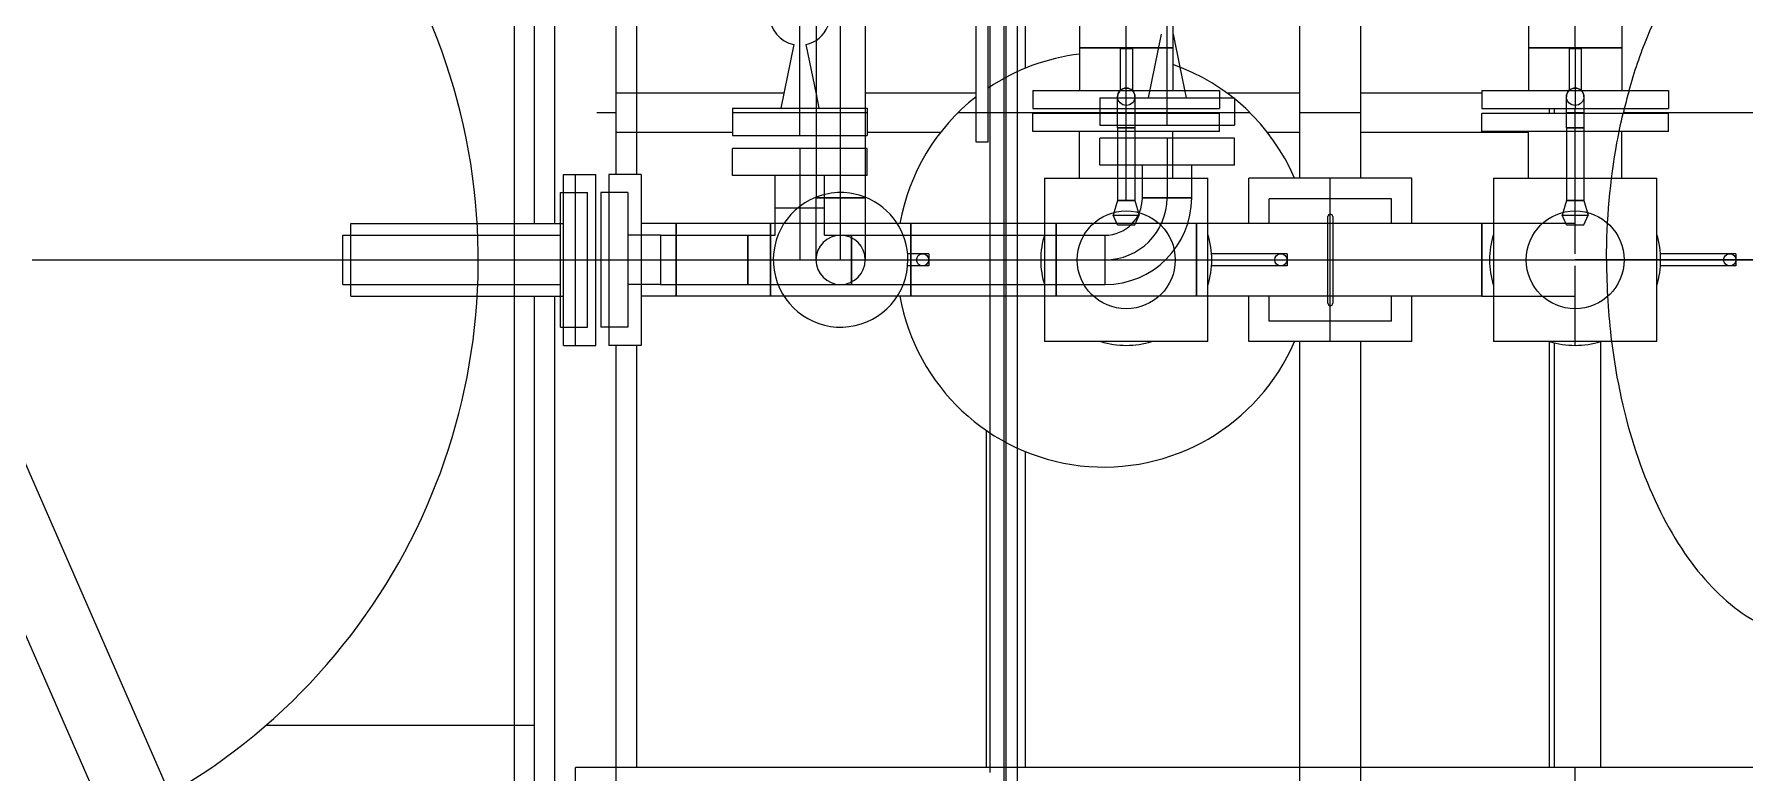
# Model space of a CAD drawing. Header units: inches. Extents: x -1128 to 651, y 96 to 845.
# Drawn here: x -1030.355 to -1028.464, y 724.13 to 724.947 of the extents above; entities that cross this region are included whole.
import ezdxf

# ---------------------------------------------------------------- set-up
doc = ezdxf.new("R2010")
doc.units = ezdxf.units.IN
doc.header["$MEASUREMENT"] = 0
doc.layers.add('EQUIPMENT LAYOUT-EMBED 1_DWG$0$Default', color=7, linetype='Continuous')
doc.layers.add('EQUIPMENT LAYOUT-EMBED 1_DWG$0$DwgTemplate', color=7, linetype='Continuous')
doc.layers.add('Layout', color=6, linetype='Continuous', lineweight=18)

# ---------------------------------------------------------------- blocks, each defined once
blk = doc.blocks.new('A$C55974CAD')
at = {"layer": 'EQUIPMENT LAYOUT-EMBED 1_DWG$0$Default', "color": 7, "lineweight": 0}
for p, q in [((51.1555, 6.65), (51.2, 6.65)), ((51.1555, 6.65), (51.1555, 6.4953)), ((51.1698, 6.66), (51.2, 6.66)), ((51.1698, 6.66), (51.1698, 6.3933)), ((51.2, 6.66), (51.2302, 6.66)), ((51.2, 6.65), (51.2444, 6.65)), ((51.2302, 6.66), (51.2302, 6.3933)), ((51.2444, 6.65), (51.2444, 6.4953)), ((51.1555, 6.4953), (51.1555, 6.3897)), ((51.2444, 6.4953), (51.2444, 6.3897)), ((51.1174, 6.3933), (51.2, 6.3933)), ((51.1174, 6.3933), (51.1174, 6.36)), ((51.2, 6.3933), (51.2825, 6.3933)), ((51.2825, 6.3933), (51.2825, 6.36)), ((51.0952, 6.3897), (51.2, 6.3897)), ((51.0952, 6.3897), (51.0952, 6.35)), ((51.2, 6.3897), (51.3048, 6.3897)), ((51.3048, 6.3897), (51.3048, 6.35)), ((51.1174, 6.36), (51.2, 6.36)), ((51.2, 6.36), (51.2825, 6.36)), ((51.0952, 6.35), (51.2, 6.35)), ((51.2, 6.35), (51.3048, 6.35))]:
    blk.add_line(p, q, dxfattribs=at)
at = {"layer": 'EQUIPMENT LAYOUT-EMBED 1_DWG$0$DwgTemplate', "color": 7, "lineweight": 0}
for p, q in [((50.9905, 7.1584), (50.3803, 6.8916)), ((50.414, 6.8145), (51.0243, 7.0813)), ((51.1555, 6.65), (51.2, 6.65)), ((51.1555, 6.65), (51.1555, 6.4953)), ((51.1698, 6.66), (51.2, 6.66)), ((51.1698, 6.66), (51.1698, 6.3933)), ((51.2, 6.66), (51.2302, 6.66)), ((51.2, 6.65), (51.2444, 6.65)), ((51.2302, 6.66), (51.2302, 6.3933)), ((51.2444, 6.65), (51.2444, 6.4953)), ((51.1174, 6.3933), (51.1555, 6.3933)), ((51.1174, 6.3933), (51.1174, 6.3897)), ((51.1555, 6.3933), (51.2, 6.3933)), ((51.2, 6.3933), (51.2444, 6.3933)), ((51.2444, 6.3933), (51.2825, 6.3933)), ((51.2825, 6.3933), (51.2825, 6.3897)), ((51.1174, 6.3897), (51.1174, 6.36)), ((51.2825, 6.3897), (51.2825, 6.36)), ((51.1174, 6.36), (51.2, 6.36)), ((51.2, 6.36), (51.2825, 6.36)), ((51.2, 6.334), (51.0952, 6.334)), ((51.0952, 6.2943), (51.0952, 6.334)), ((51.2, 6.344), (51.1174, 6.344)), ((51.1174, 6.3106), (51.1174, 6.344)), ((51.2825, 6.344), (51.2, 6.344)), ((51.3048, 6.334), (51.2, 6.334)), ((51.2825, 6.3106), (51.2825, 6.344)), ((51.3048, 6.2943), (51.3048, 6.334)), ((51.2, 6.3106), (51.1174, 6.3106)), ((51.1698, 6.2708), (51.1698, 6.3106)), ((51.2825, 6.3106), (51.2, 6.3106)), ((51.2302, 6.2708), (51.2302, 6.3106)), ((51.2, 6.2943), (51.0952, 6.2943)), ((51.1555, 6.2514), (51.1555, 6.2943)), ((51.3048, 6.2943), (51.2, 6.2943)), ((51.2444, 6.2514), (51.2444, 6.2943)), ((51.2, 6.2708), (51.1698, 6.2708)), ((51.2, 6.2708), (51.1698, 6.2708)), ((51.1698, 6.2708), (51.1698, 6.1635)), ((51.2302, 6.2708), (51.2, 6.2708)), ((51.2302, 6.2708), (51.2, 6.2708)), ((51.2302, 6.2708), (51.2302, 6.1635)), ((51.2, 6.2514), (51.1555, 6.2514)), ((51.1555, 6.2514), (51.2444, 6.2514)), ((51.1555, 6.1358), (51.1555, 6.2514)), ((51.2444, 6.2514), (51.2, 6.2514)), ((51.2444, 6.1358), (51.2444, 6.2514)), ((51.2, 6.1635), (51.1698, 6.1635)), ((51.1698, 6.1635), (51.2302, 6.1635)), ((51.1698, 6.1635), (51.1698, 6.1358)), ((51.2302, 6.1635), (51.2, 6.1635)), ((51.2302, 6.1635), (51.2302, 6.1358)), ((51.3033, 6.1), (51.3033, 6.1825)), ((51.3033, 6.1825), (51.3366, 6.1825)), ((51.3366, 6.1), (51.3366, 6.1825)), ((51.3526, 6.1825), (51.3526, 6.1)), ((51.386, 6.1825), (51.3526, 6.1825)), ((51.386, 6.1825), (51.386, 6.1)), ((51.2, 6.1358), (51.1555, 6.1358)), ((51.1555, 6.1195), (51.1555, 6.1358)), ((51.1555, 6.1358), (51.2444, 6.1358)), ((51.1698, 6.1358), (51.1698, 6.1358)), ((51.1698, 6.1358), (51.1698, 6.0365)), ((51.2444, 6.1358), (51.2, 6.1358)), ((51.2302, 6.1358), (51.2302, 6.1358)), ((51.2302, 6.1358), (51.2302, 6.1301)), ((51.2302, 6.1301), (51.2444, 6.1301)), ((51.2444, 6.1195), (51.2444, 6.1358)), ((51.2444, 6.1301), (51.2635, 6.1301)), ((51.2635, 6.1027), (51.2635, 6.1301)), ((51.2635, 6.1301), (51.3033, 6.1301)), ((51.2635, 6.1027), (51.2635, 6.1301)), ((51.464, 6.1074), (51.386, 6.1233)), ((51.1555, 5.9804), (51.1555, 6.1195)), ((51.2635, 6.1), (51.2, 6.1)), ((51.2444, 5.9804), (51.2444, 6.1195)), ((51.2635, 6.1), (51.2635, 6.1027)), ((51.2635, 6.1), (51.2635, 6.1027)), ((51.2657, 6.1), (51.2635, 6.1)), ((51.2635, 6.0698), (51.2635, 6.1)), ((51.2635, 6.1), (51.2635, 6.1)), ((51.2635, 6.0698), (51.2635, 6.1)), ((51.3366, 6.1), (51.2657, 6.1)), ((51.3033, 6.0801), (51.3033, 6.1)), ((51.3366, 6.0801), (51.3366, 6.1)), ((51.3526, 6.1), (51.6025, 6.1)), ((51.3526, 6.1), (51.3526, 6.0801)), ((51.386, 6.1), (51.386, 6.0801)), ((51.2, 6.0801), (51.2762, 6.0801)), ((51.2762, 6.0198), (51.2762, 6.0801)), ((52.0111, 6.0801), (51.2762, 6.0801)), ((51.2762, 6.0801), (51.2762, 6.0198)), ((51.3033, 6.0198), (51.3033, 6.0801)), ((51.3366, 6.0198), (51.3366, 6.0801)), ((51.3526, 6.0801), (51.3526, 6.0198)), ((51.386, 6.0801), (51.386, 6.0198)), ((51.4031, 6.0801), (51.386, 6.0766)), ((51.464, 6.0926), (51.4031, 6.0801)), ((51.2302, 6.0698), (51.2302, 6.0365)), ((51.2302, 6.0698), (51.2635, 6.0698)), ((51.2635, 6.0698), (51.3033, 6.0698)), ((51.1698, 6.0365), (51.2302, 6.0365)), ((51.2, 6.0365), (51.1698, 6.0365)), ((51.1698, 6.0365), (51.1698, 5.7262)), ((51.2, 6.05), (51.2762, 6.05)), ((51.2302, 6.0365), (51.2, 6.0365)), ((51.2302, 6.0365), (51.2302, 5.7262)), ((51.2762, 6.05), (52.0111, 6.05)), ((51.2762, 6.05), (51.2762, 6.05)), ((51.2762, 6.05), (51.2762, 6.05)), ((51.2762, 6.0198), (51.2, 6.0198)), ((52.0111, 6.0198), (51.2762, 6.0198)), ((51.3033, 6.0174), (51.3033, 6.0198)), ((51.3033, 6.0174), (51.3366, 6.0174)), ((51.3366, 6.0174), (51.3366, 6.0198)), ((51.3526, 6.0198), (51.3526, 6.0174)), ((51.386, 6.0174), (51.3526, 6.0174)), ((51.386, 6.0198), (51.386, 6.0174)), ((51.1555, 5.9641), (51.1555, 5.9804)), ((51.2444, 5.9641), (51.2444, 5.9804)), ((51.1925, 5.9641), (51.1555, 5.9641)), ((51.1555, 5.9641), (51.1925, 5.9641)), ((51.1555, 5.8), (51.1555, 5.9641)), ((51.1925, 5.942), (51.1925, 5.9678)), ((51.2, 5.9641), (51.1925, 5.9641)), ((51.1925, 5.9641), (51.2075, 5.9641)), ((51.2075, 5.9641), (51.2, 5.9641)), ((51.2075, 5.942), (51.2075, 5.9678)), ((51.2444, 5.9641), (51.2075, 5.9641)), ((51.2075, 5.9641), (51.2444, 5.9641)), ((51.2444, 5.8), (51.2444, 5.9641)), ((51.2, 5.942), (51.1925, 5.942)), ((51.2075, 5.942), (51.2, 5.942)), ((51.2, 5.894), (51.2, 5.8047)), ((51.3445, 5.8691), (51.3445, 5.8841)), ((51.3445, 5.8841), (51.7942, 5.8841)), ((51.3445, 5.8691), (51.7942, 5.8691)), ((50.5775, 5.85), (50.5025, 5.85)), ((50.5715, 5.8667), (50.5775, 5.8667)), ((50.5775, 5.8667), (50.9876, 5.8667)), ((50.9776, 5.85), (50.5775, 5.85)), ((51.4224, 5.85), (50.9776, 5.85)), ((50.9876, 5.8667), (51.4123, 5.8667)), ((51.4123, 5.8667), (51.6025, 5.8667)), ((51.6025, 5.85), (51.4224, 5.85)), ((50.5025, 5.8333), (50.5775, 5.8333)), ((50.5775, 5.8333), (50.9692, 5.8333)), ((50.9692, 5.8333), (51.4308, 5.8333)), ((51.4308, 5.8333), (51.6025, 5.8333)), ((51.3854, 5.8143), (51.3854, 5.7)), ((51.4077, 5.8143), (51.3854, 5.8143)), ((51.4077, 5.8143), (51.4077, 5.7)), ((51.1555, 5.7858), (51.1555, 5.8)), ((51.2, 5.7858), (51.1555, 5.7858)), ((51.1555, 5.6141), (51.1555, 5.7858)), ((51.1555, 5.7858), (51.2444, 5.7858)), ((51.2, 5.8047), (51.2, 5.7858)), ((51.2, 5.7858), (51.2, 5.6141)), ((51.2, 5.7858), (51.2, 5.7858)), ((51.2444, 5.7858), (51.2, 5.7858)), ((51.2444, 5.7858), (51.2444, 5.8)), ((51.2444, 5.6141), (51.2444, 5.7858)), ((51.4601, 5.7571), (51.4077, 5.7571)), ((51.4601, 5.7571), (51.4601, 5.7)), ((51.4601, 5.6428), (51.4601, 5.7571)), ((51.608, 5.7571), (51.4601, 5.7571)), ((51.2, 5.7262), (51.1698, 5.7262)), ((51.2302, 5.7262), (51.1698, 5.7262)), ((51.2302, 5.7262), (51.2, 5.7262)), ((51.316, 5.65), (51.316, 5.7325)), ((51.316, 5.7325), (51.3493, 5.7325)), ((51.3493, 5.65), (51.3493, 5.7325)), ((51.3653, 5.7325), (51.3653, 5.65)), ((51.3987, 5.7325), (51.3653, 5.7325)), ((51.3987, 5.7325), (51.3987, 5.65)), ((51.2431, 5.7106), (51.255, 5.716)), ((51.2431, 5.7106), (51.2431, 5.7)), ((51.255, 5.716), (51.255, 5.7)), ((51.2729, 5.7106), (51.255, 5.716)), ((51.2729, 5.7), (51.2729, 5.7106)), ((51.3619, 5.7106), (51.2729, 5.7106)), ((51.2729, 5.7106), (51.2729, 5.7)), ((51.3619, 5.7), (51.3619, 5.7106)), ((51.3619, 5.7106), (51.3619, 5.6893)), ((51.3619, 5.7106), (51.3795, 5.7106)), ((51.3795, 5.7106), (51.3854, 5.7106)), ((51.3854, 5.7106), (51.4, 5.7106)), ((51.459, 5.7075), (51.4076, 5.7075)), ((51.459, 5.7075), (51.459, 5.6925)), ((51.2431, 5.7), (51.2431, 5.6893)), ((51.2431, 5.6893), (51.255, 5.684)), ((51.255, 5.7), (51.255, 5.684)), ((51.2729, 5.6893), (51.255, 5.684)), ((51.2729, 5.7), (51.3619, 5.7)), ((51.2729, 5.6893), (51.2729, 5.7)), ((51.2729, 5.7), (51.2729, 5.7)), ((51.2729, 5.7), (51.2729, 5.7)), ((51.2729, 5.7), (51.2729, 5.6893)), ((51.3619, 5.6893), (51.2729, 5.6893)), ((51.2762, 5.65), (51.2762, 5.6801)), ((51.2762, 5.6801), (51.316, 5.6801)), ((51.2762, 5.6801), (51.2762, 5.6198)), ((51.3619, 5.6893), (51.3619, 5.7)), ((51.3619, 5.7), (51.3619, 5.7)), ((51.3619, 5.7), (51.3619, 5.7)), ((51.3619, 5.7), (51.3795, 5.7)), ((51.3795, 5.6893), (51.3619, 5.6893)), ((51.3795, 5.7), (51.3854, 5.7)), ((51.3854, 5.6893), (51.3795, 5.6893)), ((51.3854, 5.7), (51.4601, 5.7)), ((51.3854, 5.7), (51.3854, 5.5857)), ((51.4, 5.6893), (51.3854, 5.6893)), ((51.459, 5.6925), (51.4076, 5.6925)), ((51.4077, 5.7), (51.4077, 5.5857)), ((51.4601, 5.7), (51.4601, 5.6428)), ((51.4601, 5.7), (51.608, 5.7)), ((51.4767, 5.6574), (51.3987, 5.6733)), ((51.3493, 5.65), (51.2762, 5.65)), ((51.2762, 5.6198), (51.2762, 5.65)), ((51.2762, 5.65), (51.2762, 5.65)), ((51.2762, 5.65), (51.2762, 5.65)), ((51.316, 5.5674), (51.316, 5.65)), ((51.3493, 5.5674), (51.3493, 5.65)), ((51.3653, 5.65), (51.6602, 5.65)), ((51.3653, 5.65), (51.3653, 5.5674)), ((51.3987, 5.65), (51.3987, 5.5691)), ((51.4601, 5.6428), (51.4077, 5.6428)), ((51.4767, 5.6426), (51.4364, 5.6343)), ((51.608, 5.6428), (51.4601, 5.6428)), ((51.2762, 5.6198), (51.316, 5.6198)), ((51.4364, 5.6343), (51.3987, 5.6266)), ((51.1555, 5.6141), (51.2444, 5.6141)), ((51.1555, 5.6), (51.1555, 5.6141)), ((51.2, 5.6141), (51.1555, 5.6141)), ((51.1555, 5.453), (51.1555, 5.6)), ((51.2, 5.6141), (51.2, 5.503)), ((51.2, 5.6141), (51.2, 5.6141)), ((51.2, 5.6141), (51.2, 5.6141)), ((51.2444, 5.6141), (51.2, 5.6141)), ((51.2444, 5.6), (51.2444, 5.6141)), ((51.2444, 5.453), (51.2444, 5.6)), ((51.1925, 5.503), (51.1925, 5.5955)), ((51.2075, 5.503), (51.2075, 5.5955)), ((51.4077, 5.5857), (51.3854, 5.5857)), ((51.316, 5.5674), (51.3493, 5.5674)), ((51.3974, 5.5674), (51.3653, 5.5674)), ((51.3987, 5.5674), (51.3974, 5.5674)), ((51.3987, 5.5691), (51.3987, 5.5674)), ((51.2, 5.503), (51.1925, 5.503)), ((51.2075, 5.503), (51.2, 5.503)), ((51.2, 5.503), (51.2, 5.453)), ((51.1555, 5.447), (51.1555, 5.453)), ((51.2, 5.453), (51.2, 5.447)), ((51.2444, 5.447), (51.2444, 5.453)), ((51.1555, 5.2643), (51.1555, 5.447)), ((51.2, 5.447), (51.2, 5.2643)), ((51.2444, 5.2643), (51.2444, 5.447)), ((51.1555, 5.2643), (51.2444, 5.2643)), ((51.2, 5.2643), (51.1555, 5.2643)), ((51.1555, 5.2643), (51.1555, 5.25)), ((51.2, 5.2643), (51.2, 5.2643)), ((51.2, 5.2643), (51.2, 5.2643)), ((51.2, 5.2643), (51.2, 5.2547)), ((51.2444, 5.2643), (51.2, 5.2643)), ((51.2444, 5.25), (51.2444, 5.2643)), ((51.3854, 5.2643), (51.3854, 5.15)), ((51.4077, 5.2643), (51.3854, 5.2643)), ((51.4077, 5.2643), (51.4077, 5.15)), ((51.1555, 5.25), (51.1555, 5.15)), ((51.2, 5.2547), (51.2, 5.15)), ((51.2444, 5.15), (51.2444, 5.25)), ((51.4601, 5.2071), (51.4077, 5.2071)), ((51.4601, 5.2071), (51.4601, 5.15)), ((51.4601, 5.0928), (51.4601, 5.2071)), ((51.5602, 5.2071), (51.4601, 5.2071)), ((51.2431, 5.1606), (51.255, 5.166)), ((51.2431, 5.1606), (51.2431, 5.15)), ((51.255, 5.166), (51.255, 5.15)), ((51.2729, 5.1606), (51.255, 5.166)), ((51.2729, 5.1606), (51.2729, 5.15)), ((51.2729, 5.15), (51.2729, 5.1606)), ((51.3619, 5.1606), (51.2729, 5.1606)), ((51.3619, 5.15), (51.3619, 5.1606)), ((51.3619, 5.1606), (51.3619, 5.1393)), ((51.3619, 5.1606), (51.3795, 5.1606)), ((51.3795, 5.1606), (51.3854, 5.1606)), ((51.3854, 5.1606), (51.4, 5.1606)), ((51.459, 5.1575), (51.4076, 5.1575)), ((51.459, 5.1575), (51.459, 5.1425)), ((51.2431, 5.15), (51.2431, 5.1393)), ((51.2431, 5.1393), (51.255, 5.134)), ((51.255, 5.15), (51.255, 5.134)), ((51.2729, 5.1393), (51.255, 5.134)), ((51.2729, 5.15), (51.2729, 5.15)), ((51.2729, 5.15), (51.2729, 5.15)), ((51.2729, 5.15), (51.2729, 5.1393)), ((51.2729, 5.15), (51.3619, 5.15)), ((51.2729, 5.1393), (51.2729, 5.15)), ((51.3619, 5.1393), (51.2729, 5.1393)), ((51.3619, 5.1393), (51.3619, 5.15)), ((51.3619, 5.15), (51.3619, 5.15)), ((51.3619, 5.15), (51.3619, 5.15)), ((51.3619, 5.15), (51.3795, 5.15)), ((51.3795, 5.1393), (51.3619, 5.1393)), ((51.3795, 5.15), (51.3854, 5.15)), ((51.3854, 5.1393), (51.3795, 5.1393)), ((51.4601, 5.15), (51.3854, 5.15)), ((51.3854, 5.15), (51.3854, 5.0357)), ((51.4, 5.1393), (51.3854, 5.1393)), ((51.459, 5.1425), (51.4076, 5.1425)), ((51.4077, 5.15), (51.4077, 5.0357)), ((51.4601, 5.15), (51.4601, 5.0928)), ((51.4601, 5.15), (51.5602, 5.15)), ((51.4601, 5.0928), (51.4077, 5.0928)), ((51.5602, 5.0928), (51.4601, 5.0928)), ((51.1925, 4.953), (51.1925, 5.0455)), ((51.2075, 4.953), (51.2075, 5.0455)), ((51.4077, 5.0357), (51.3854, 5.0357)), ((51.2, 4.953), (51.1925, 4.953)), ((51.2075, 4.953), (51.2, 4.953))]:
    blk.add_line(p, q, dxfattribs=at)
at = {"layer": 'EQUIPMENT LAYOUT-EMBED 1_DWG$0$DwgTemplate', "color": 1, "lineweight": 0}
for p, q in [((51.2, 7.0404), (51.2, 5.894)), ((50.6297, 6.7537), (50.6297, 6.425)), ((51.1555, 6.45), (50.255, 6.45)), ((51.965, 6.45), (51.2444, 6.45)), ((49.8636, 6.425), (51.1555, 6.425)), ((51.2444, 6.425), (51.965, 6.425)), ((50.5025, 6.375), (50.5775, 6.375)), ((50.5775, 1.275), (50.5775, 6.375)), ((49.8636, 6.325), (51.0952, 6.325)), ((51.3048, 6.325), (51.965, 6.325)), ((51.3562, 6.1825), (51.3562, 6.325)), ((51.4042, 6.1196), (51.4042, 6.325)), ((51.0952, 6.3), (50.5775, 6.3)), ((51.6025, 6.3), (51.3048, 6.3)), ((51.4042, 6.0801), (51.4042, 6.0803)), ((51.3562, 5.9276), (51.3562, 6.0174)), ((51.4042, 5.8841), (51.4042, 6.0198)), ((50.5775, 5.8713), (50.9908, 5.8713)), ((50.5775, 5.8233), (50.9648, 5.8233)), ((51.4352, 5.8233), (51.6025, 5.8233)), ((51.4042, 5.4875), (51.4042, 5.5762)), ((51.3562, 5.4875), (51.3562, 5.527)), ((50.54, 5.4875), (51.1, 5.4875)), ((51.3, 5.4875), (52.0098, 5.4875)), ((50.54, 5.4125), (51.1, 5.4125)), ((51.3, 5.4125), (52.0098, 5.4125)), ((51.3562, 5.2071), (51.3562, 5.4125)), ((51.4042, 5.2643), (51.4042, 5.4125)), ((50.5775, 5.1815), (51.1, 5.1815)), ((51.3795, 5.1815), (51.3854, 5.1815)), ((51.0984, 5.1755), (50.5775, 5.1755)), ((51.3854, 5.1755), (51.3795, 5.1755)), ((51.2, 5.15), (51.2, 4.0555)), ((51.2, 4.0555), (51.2, 5.15)), ((50.5775, 5.1185), (51.1, 5.1185))]:
    blk.add_line(p, q, dxfattribs=at)
at = {"layer": 'EQUIPMENT LAYOUT-EMBED 1_DWG$0$DwgTemplate', "color": 5, "lineweight": 0}
for p, q in [((51.1555, 6.4953), (51.1555, 6.3897)), ((51.2444, 6.4953), (51.2444, 6.3897)), ((51.0952, 6.3897), (51.2, 6.3897)), ((51.0952, 6.3897), (51.0952, 6.35)), ((51.2, 6.3897), (51.3048, 6.3897)), ((51.3048, 6.3897), (51.3048, 6.35)), ((51.0952, 6.35), (51.2, 6.35)), ((51.2, 6.35), (51.3048, 6.35)), ((51.3572, 5.7), (51.3572, 5.8143)), ((51.3572, 5.8143), (51.3795, 5.8143)), ((51.3795, 5.7), (51.3795, 5.8143)), ((51.1, 5.6), (51.1, 5.8)), ((51.3, 5.8), (51.1, 5.8)), ((51.3, 5.8), (51.3, 5.6)), ((51.3, 5.7571), (51.3572, 5.7571)), ((51.3572, 5.5857), (51.3572, 5.7)), ((51.3795, 5.5857), (51.3795, 5.7)), ((51.3, 5.6428), (51.3572, 5.6428)), ((51.1, 5.6), (51.3, 5.6)), ((51.3572, 5.5857), (51.3795, 5.5857)), ((51.3572, 5.15), (51.3572, 5.2643)), ((51.3572, 5.2643), (51.3795, 5.2643)), ((51.3795, 5.15), (51.3795, 5.2643)), ((51.1, 5.05), (51.1, 5.25)), ((51.3, 5.25), (51.1, 5.25)), ((51.3, 5.25), (51.3, 5.05)), ((51.3, 5.2071), (51.3572, 5.2071)), ((51.3572, 5.0357), (51.3572, 5.15)), ((51.3795, 5.0357), (51.3795, 5.15)), ((51.3, 5.0928), (51.3572, 5.0928)), ((51.1, 5.05), (51.3, 5.05)), ((51.3572, 5.0357), (51.3795, 5.0357))]:
    blk.add_line(p, q, dxfattribs=at)
at = {"layer": 'EQUIPMENT LAYOUT-EMBED 1_DWG$0$DwgTemplate', "color": 9, "lineweight": 0}
for p, q in [((51.2444, 6.45), (51.1555, 6.45)), ((51.0952, 6.375), (51.3048, 6.375)), ((51.3802, 6.325), (51.3802, 6.3489)), ((51.3802, 6.0174), (51.3802, 6.1825)), ((51.3802, 5.5483), (51.3802, 5.9064)), ((50.3825, 5.8473), (52.2198, 5.8473)), ((51.3802, 5.4125), (51.3802, 5.4875)), ((51.1, 5.45), (51.3, 5.45)), ((51.3802, 5.1393), (51.3802, 5.1606)), ((50.5025, 5.15), (50.5775, 5.15)), ((51.0952, 5.15), (51.1925, 5.15)), ((51.2075, 5.15), (51.2729, 5.15)), ((51.3802, 1.3019), (51.3802, 5.091))]:
    blk.add_line(p, q, dxfattribs=at)
at = {"layer": 'EQUIPMENT LAYOUT-EMBED 1_DWG$0$DwgTemplate', "color": 54, "lineweight": 0}
for p, q in [((49.4, 6.4), (51.1555, 6.4)), ((51.2444, 6.4), (52.4, 6.4))]:
    blk.add_line(p, q, dxfattribs=at)
at = {"layer": 'EQUIPMENT LAYOUT-EMBED 1_DWG$0$DwgTemplate', "color": 3, "lineweight": 0}
for p, q in [((51.1, 5.55), (51.1555, 5.55)), ((51.1, 5.35), (51.1, 5.55)), ((51.2444, 5.55), (51.3, 5.55)), ((51.3, 5.35), (51.3, 5.55)), ((51.125, 5.525), (51.1555, 5.525)), ((51.125, 5.375), (51.125, 5.525)), ((51.2444, 5.525), (51.275, 5.525)), ((51.275, 5.375), (51.275, 5.525)), ((51.147, 5.453), (51.253, 5.453)), ((51.253, 5.447), (51.147, 5.447)), ((51.125, 5.375), (51.1555, 5.375)), ((51.2444, 5.375), (51.275, 5.375)), ((51.1, 5.35), (51.1555, 5.35)), ((51.2444, 5.35), (51.3, 5.35))]:
    blk.add_line(p, q, dxfattribs=at)
at = {"layer": 'EQUIPMENT LAYOUT-EMBED 1_DWG$0$DwgTemplate', "color": 7, "lineweight": 0}
for centre, radius in [((51.2, 5.9495), 0.0075), ((51.4, 5.7), 0.0107), ((51.2, 5.5105), 0.0075), ((51.4, 5.15), 0.0107), ((51.2, 4.9605), 0.0075)]:
    blk.add_circle(centre, radius, dxfattribs=at)
at = {"layer": 'EQUIPMENT LAYOUT-EMBED 1_DWG$0$DwgTemplate', "color": 5, "lineweight": 0}
for centre in [(51.2, 5.7), (51.2, 5.15)]:
    blk.add_circle(centre, 0.06, dxfattribs=at)
for centre, radius, start, end in [((51.2, 7.25), 0.756, 0, 197.2277), ((51.2, 7.25), 0.756, 0, 197.2277), ((51.2, 7.25), 0.756, 210.0074, 0), ((51.2, 7.25), 0.756, 210.0074, 0), ((51.2, 5.7), 0.1048, 90, 107.3644), ((51.2, 5.7), 0.1048, 72.6356, 90), ((51.2, 5.7), 0.1048, 162.6356, 197.3644), ((51.2, 5.7), 0.1048, 252.6356, 287.3644), ((51.2, 5.15), 0.1048, 90, 107.3644), ((51.2, 5.15), 0.1048, 72.6356, 90), ((51.2, 5.15), 0.1048, 162.6356, 197.3644), ((51.2192, 4.41), 0.6998, 76.2573, 76.7603), ((51.2, 5.15), 0.1048, 252.6356, 287.3644)]:
    blk.add_arc(centre, radius, start, end, dxfattribs=at)
at = {"layer": 'EQUIPMENT LAYOUT-EMBED 1_DWG$0$DwgTemplate', "color": 7, "lineweight": 0}
for centre, radius, start, end in [((51.2, 6.05), 0.0825, 21.4313, 270), ((51.5001, 6.1), 0.0369, 11.7395, 168.4388), ((51.2, 6.05), 0.0302, 90, 270), ((51.2, 6.05), 0.0302, 90, 270), ((51.2, 6.05), 0.0302, 270, 90), ((51.2, 6.05), 0.0825, 338.5687, 21.4313), ((51.5001, 6.1), 0.0369, 191.5612, 212.5584), ((51.5001, 6.1), 0.0369, 212.5584, 270), ((51.2, 6.05), 0.0825, 270, 338.5687), ((51.2, 5.7273), 0.254, 100.0787, 246.815), ((51.2, 5.7273), 0.254, 38.1245, 79.9213), ((51.2, 5.7273), 0.254, 6.7405, 33.9395), ((51.2762, 5.7262), 0.1064, 180, 270), ((51.2762, 5.7262), 0.0762, 180, 270), ((51.2762, 5.7262), 0.046, 180, 270), ((51.4, 5.7), 0.0107, 270, 90), ((51.2, 5.7273), 0.254, 293.185, 340.5717), ((51.4, 5.15), 0.0107, 270, 90), ((51.224, 4.4293), 0.6799, 74.3222, 76.2642)]:
    blk.add_arc(centre, radius, start, end, dxfattribs=at)
at = {"layer": 'EQUIPMENT LAYOUT-EMBED 1_DWG$0$DwgTemplate', "color": 3, "lineweight": 0}
for centre, start, end in [((51.147, 5.45), 90, 270), ((51.253, 5.45), 270, 90)]:
    blk.add_arc(centre, 0.003, start, end, dxfattribs=at)
at = {"layer": 'EQUIPMENT LAYOUT-EMBED 1_DWG$0$DwgTemplate', "color": 5, "lineweight": 0}
blk.add_open_spline([(51.0563, 5.0987), (51.01, 5.0902), (50.9661, 5.0776), (50.9267, 5.0615), (50.8873, 5.0454), (50.8524, 5.0258), (50.8238, 5.0037)], degree=3, knots=[5.0265482, 5.0265482, 5.0265482, 5.0265482, 5.3407075, 5.3407075, 5.3407075, 5.6548668, 5.6548668, 5.6548668, 5.6548668], dxfattribs=at)
for points in [[(51.1, 5.1054), (51.0853, 5.1035), (51.0707, 5.1013), (51.0563, 5.0987)], [(51.4077, 5.0839), (51.4306, 5.0775), (51.4526, 5.07), (51.4733, 5.0615)], [(51.4733, 5.0615), (51.5127, 5.0454), (51.5476, 5.0258), (51.5762, 5.0037)], [(50.8238, 5.0037), (50.7952, 4.9815), (50.7728, 4.9568), (50.7578, 4.9308)]]:
    blk.add_open_spline(points, degree=3, dxfattribs=at)
at = {"layer": 'EQUIPMENT LAYOUT-EMBED 1_DWG$0$DwgTemplate', "color": 7, "lineweight": 0}
for points in [[(51.2, 5.1115), (51.1664, 5.1115), (51.1328, 5.1094), (51.1, 5.1054)], [(51.2, 5.1115), (51.2487, 5.1115), (51.2974, 5.1071), (51.3437, 5.0987)], [(51.3437, 5.0987), (51.3558, 5.0965), (51.3677, 5.094), (51.3795, 5.0912)]]:
    blk.add_open_spline(points, degree=3, dxfattribs=at)

msp = doc.modelspace()

# ---------------------------------------------------------------- block references
at = {"layer": 'Layout', "xscale": 0.9025, "yscale": 0.9025, "zscale": 0.9025, "rotation": 90}
msp.add_blockref('A$C55974CAD', (-1024.0033, 678.4893), dxfattribs=at)

doc.saveas('drawing.dxf')
